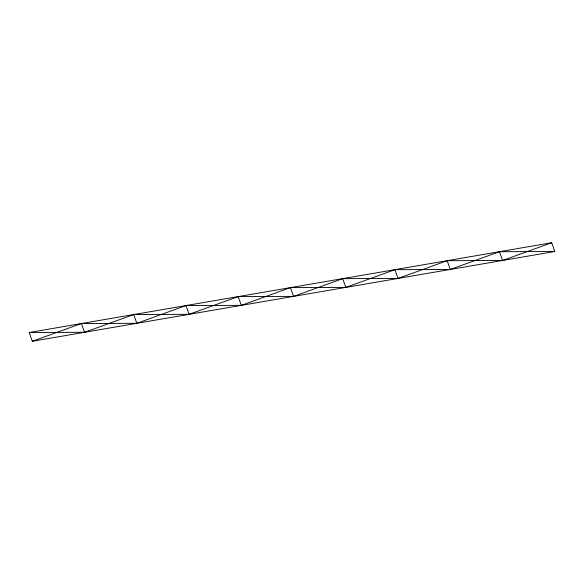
<?xml version="1.0" encoding="UTF-8"?>
<svg xmlns="http://www.w3.org/2000/svg" width="584" height="584" viewBox="0 0 584 584"><rect width="100%" height="100%" fill="white"/><g stroke="black" fill="none" stroke-linecap="round" stroke-linejoin="round"><path stroke-width="0.88" d="M32.303 341.275L81.446 323.529L136.802 323.317L185.946 305.571L241.302 305.359L290.445 287.613L345.801 287.408L394.945 269.662L450.3 269.45L499.444 251.704L554.8 251.492L551.697 242.725L29.2 332.508L32.303 341.275L554.8 251.492M29.2 332.508L84.556 332.296L133.7 314.55L189.055 314.338L238.199 296.592L293.555 296.387L342.698 278.641L398.054 278.429L447.198 260.683L502.554 260.471L551.697 242.725M499.444 251.704L502.554 260.471M447.198 260.683L450.3 269.45M394.945 269.662L398.054 278.429M342.698 278.641L345.801 287.408M290.445 287.613L293.555 296.387M238.199 296.592L241.302 305.359M185.946 305.571L189.055 314.338M133.7 314.55L136.802 323.317M81.446 323.529L84.556 332.296"/></g></svg>
